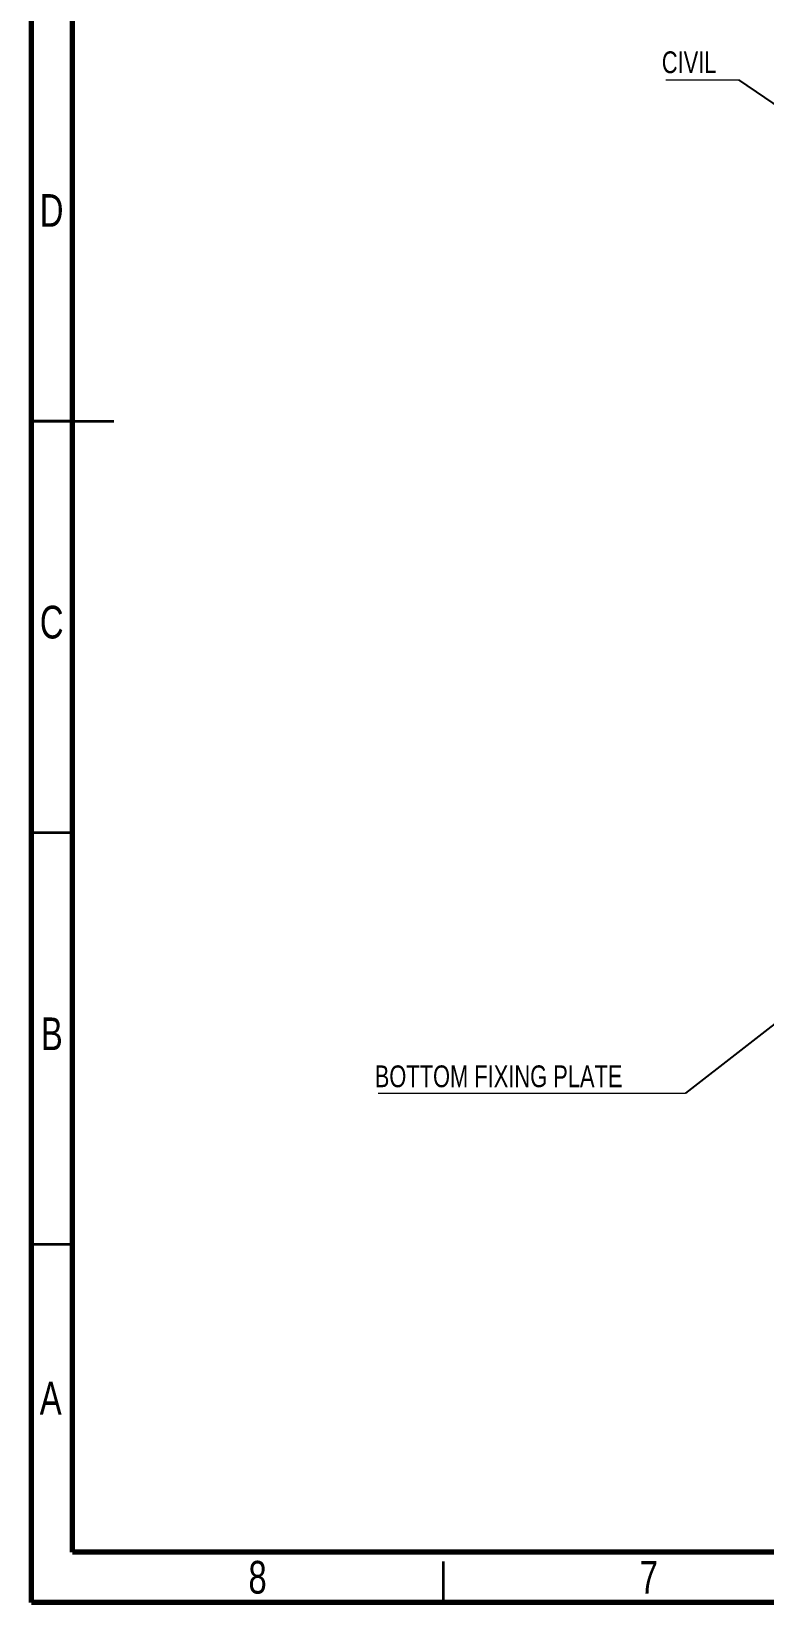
# Model space of a CAD drawing. Header units: millimetres. Extents: x 15 to 1266, y -324 to 294.
# Drawn here: x 15 to 103.9, y 5 to 195.8 of the extents above; entities that cross this region are included whole.
import ezdxf

# ---------------------------------------------------------------- set-up
doc = ezdxf.new("R2010")
doc.units = ezdxf.units.MM
doc.styles.add('SLDTEXTSTYLE0', font='TXT', dxfattribs={"width": 0.75})
doc.dimstyles.new('SLDDIMSTYLE0', dxfattribs={"dimtxt": 2.5, "dimasz": 0.651282, "dimexe": 0, "dimexo": 0.625, "dimgap": 0, "dimtad": 1, "dimdec": 0, "dimrnd": 1e-09, "dimtxsty": 'Standard', "dimblk1": 'DOT', "dimblk2": 'DOT', "dimsah": 1, "dimcen": 2.5, "dimazin": 3, "dimtfac": 0.651282, "dimtdec": 0, "dimtmove": 0, "dimatfit": 3, "dimldrblk": 'DOT', "dimfrac": 2})
doc.dimstyles.new('SLDDIMSTYLE1', dxfattribs={"dimtxt": 2.5, "dimasz": 2.116667, "dimexe": 0, "dimexo": 0.625, "dimgap": 0, "dimtad": 1, "dimdec": 0, "dimrnd": 1e-09, "dimtxsty": 'Standard', "dimsah": 1, "dimcen": 2.5, "dimazin": 3, "dimtfac": 2.116667, "dimtdec": 0, "dimtmove": 0, "dimatfit": 3, "dimfrac": 2})

# ---------------------------------------------------------------- blocks, each defined once
blk = doc.blocks.new('SW_NOTE_0_9')
at = {"color": 0, "linetype": 'Continuous', "lineweight": 0}
blk.add_line((-37.31, 0), (0, 0), dxfattribs=at)
at = {"color": 0, "linetype": 'Continuous', "lineweight": 0, "insert": (-37.73, 3.39), "char_height": 2.6458, "attachment_point": 1, "style": 'SLDTEXTSTYLE0'}
blk.add_mtext('BOTTOM FIXING PLATE', dxfattribs=at)
blk = doc.blocks.new('SW_NOTE_0_10')
at = {"color": 0, "linetype": 'Continuous', "lineweight": 0}
blk.add_line((-8.88, 0), (0, 0), dxfattribs=at)
at = {"color": 0, "linetype": 'Continuous', "lineweight": 0, "insert": (-9.35, 3.46), "char_height": 2.646, "attachment_point": 1, "style": 'SLDTEXTSTYLE0'}
blk.add_mtext('CIVIL', dxfattribs=at)
blk = doc.blocks.new('_Dot')
at = {"color": 0, "linetype": 'ByBlock', "lineweight": -2}
blk.add_line((-0.5, 0), (-1, 0), dxfattribs=at)
at = {"color": 0, "linetype": 'ByBlock', "const_width": 0.5}
blk.add_lwpolyline([(-0.25, 0, 1), (0.25, 0, 1)], format="xyb", close=True, dxfattribs=at)

msp = doc.modelspace()

# ---------------------------------------------------------------- linework, layer by layer
at = {"color": 7, "linetype": 'Continuous', "lineweight": 70}
for p, q in [((15, 5), (15, 292)), ((20, 11.13353), (20, 288.13353)), ((409.40247, 11.13353), (20, 11.13353)), ((415, 5), (15, 5))]:
    msp.add_line(p, q, dxfattribs=at)
at = {"color": 7, "linetype": 'Continuous', "lineweight": 35}
for p, q in [((14.999, 148.5), (25.001, 148.5)), ((20, 148.5), (15, 148.5)), ((20, 98.5), (15, 98.5)), ((20, 48.5), (15, 48.5)), ((65, 10), (65, 5))]:
    msp.add_line(p, q, dxfattribs=at)

# ---------------------------------------------------------------- block references
at = {"color": 7, "linetype": 'Continuous', "lineweight": 0}
for name, p in [('SW_NOTE_0_10', (100.89613, 189.93537)), ('SW_NOTE_0_9', (94.41944, 66.84774))]:
    msp.add_blockref(name, p, dxfattribs=at)

# ---------------------------------------------------------------- texts
at = {"color": 7, "linetype": 'Continuous', "lineweight": 0, "char_height": 3.96875, "attachment_point": 2, "style": 'SLDTEXTSTYLE0'}
for s, insert in [('D', (17.45269, 176.06015)), ('C', (17.45866, 126.06015)), ('B', (17.4706, 76.06015)), ('A', (17.33969, 31.81015)), ('8', (42.46004, 10.06015)), ('7', (89.96004, 10.06015))]:
    msp.add_mtext(s, dxfattribs=dict(at, insert=insert))

# ---------------------------------------------------------------- leaders
at = {"color": 7, "linetype": 'Continuous', "lineweight": 0}
for points, dimstyle in [([(126.95528, 172.23944), (100.89613, 189.93537)], 'SLDDIMSTYLE0'), ([(133.60973, 97.35814), (94.41944, 66.84774)], 'SLDDIMSTYLE1')]:
    msp.add_leader(points, dimstyle=dimstyle, dxfattribs=at)

doc.saveas('drawing.dxf')
